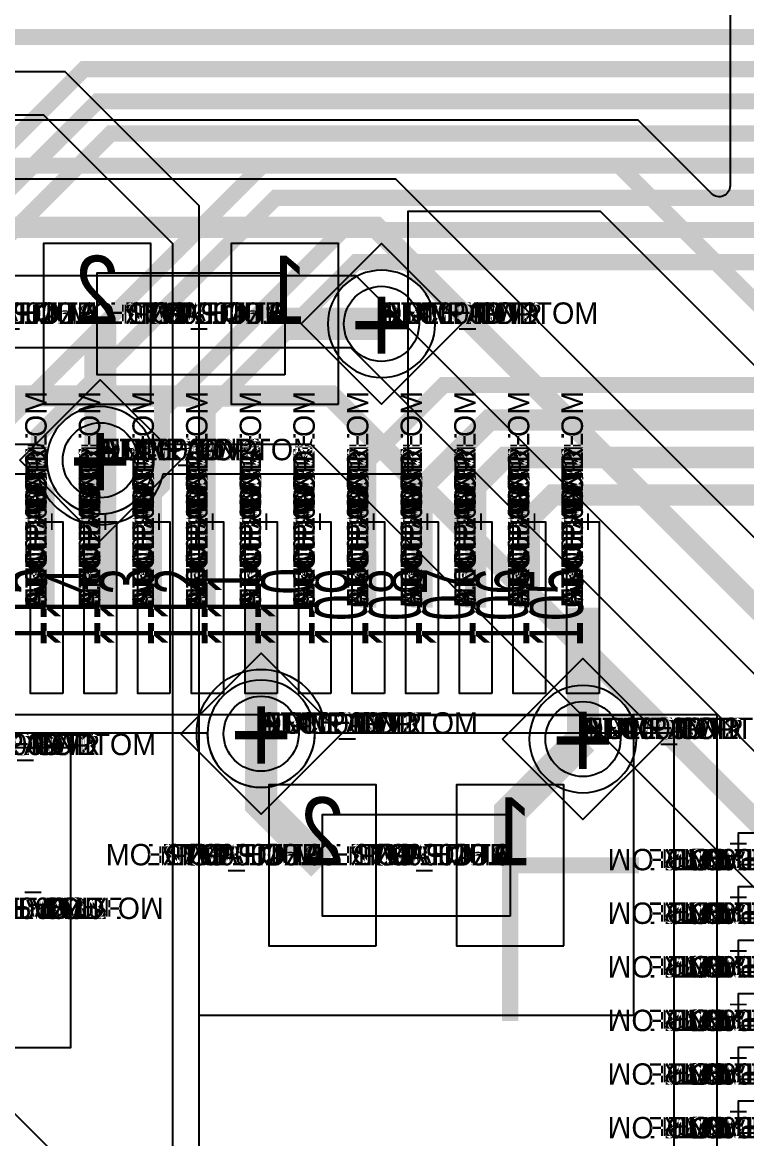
# Model space of a CAD drawing. Extents: x 0 to 323, y 0 to 320.
# Drawn here: x 77.45 to 84.2, y 62.75 to 73.16 of the extents above; entities that cross this region are included whole.
import ezdxf
from ezdxf.enums import TextEntityAlignment as Align

# ---------------------------------------------------------------- set-up
doc = ezdxf.new("R2010")
doc.units = 0
doc.header["$MEASUREMENT"] = 0
doc.layers.get('0').update_dxf_attribs({"linetype": 'CONTINUOUS'})
for name, color, linetype in [('CDN_FIGURES', 7, 'CONTINUOUS'), ('ETCH_BOTTOM', 7, 'CONTINUOUS'), ('ETCH_GND', 3, 'CONTINUOUS'), ('ETCH_INT1', 4, 'CONTINUOUS'), ('ETCH_INT2', 5, 'CONTINUOUS'), ('ETCH_PWR', 6, 'CONTINUOUS'), ('ETCH_TOP', 2, 'CONTINUOUS'), ('MANUFACTURING_NCLEGEND-1-6', 8, 'CONTINUOUS'), ('PACKAGE_GEOMETRY_ASSEMBLY_TOP', 11, 'CONTINUOUS'), ('PACKAGE_GEOMETRY_PIN_NUMBER', 9, 'CONTINUOUS')]:
    doc.layers.add(name, color=color, linetype=linetype)

# ---------------------------------------------------------------- blocks, each defined once
blk = doc.blocks.new('PAD_INFO')
for tag in ['SHAPE_TYPE', 'PAD_HEIGHT', 'PAD_LAYER', 'PAD_TYPE', 'PAD_WIDTH']:
    blk.add_attdef(tag, (0, 0), '', height=0.2)
at = {"flags": 2}
blk.add_attdef('CDN_TYPE', (0, 0), '', height=0.2, dxfattribs=at)
blk = doc.blocks.new('DRILL_INFO')
at = {"flags": 2}
blk.add_attdef('CDN_TYPE', (0, 0), '', height=0.2, dxfattribs=at)
for tag in ['FSHAPE', 'FCHAR', 'DRILL_HEIGHT', 'DIAMETER', 'PLATED', 'DRILL_WIDTH']:
    blk.add_attdef(tag, (0, 0), '', height=0.2)
blk = doc.blocks.new('VIA0700X0300')
at = {"layer": 'ETCH_BOTTOM'}
blk.add_circle((0, 0), 0.35, dxfattribs=at)
at = {"layer": 'ETCH_GND'}
blk.add_circle((0, 0), 0.35, dxfattribs=at)
at = {"layer": 'ETCH_INT1'}
blk.add_circle((0, 0), 0.35, dxfattribs=at)
at = {"layer": 'ETCH_INT2'}
blk.add_circle((0, 0), 0.35, dxfattribs=at)
at = {"layer": 'ETCH_PWR'}
blk.add_circle((0, 0), 0.35, dxfattribs=at)
at = {"layer": 'ETCH_TOP'}
blk.add_circle((0, 0), 0.35, dxfattribs=at)
ref = blk.add_blockref('PAD_INFO', (0, 0))
ref.add_attrib('PAD_LAYER', 'ETCH_TOP', (0, 0), dxfattribs={"height": 0.2})
ref.add_attrib('SHAPE_TYPE', 'NULL', (0, 0), dxfattribs={"height": 0.2})
ref.add_attrib('PAD_TYPE', 'ANTIPAD', (0, 0), dxfattribs={"height": 0.2})
ref.add_attrib('PAD_WIDTH', '0.000000', (0, 0), dxfattribs={"height": 0.2})
ref.add_attrib('PAD_HEIGHT', '0.000000', (0, 0), dxfattribs={"height": 0.2})
ref = blk.add_blockref('PAD_INFO', (0, 0))
ref.add_attrib('PAD_LAYER', 'ETCH_GND', (0, 0), dxfattribs={"height": 0.2})
ref.add_attrib('SHAPE_TYPE', 'NULL', (0, 0), dxfattribs={"height": 0.2})
ref.add_attrib('PAD_TYPE', 'ANTIPAD', (0, 0), dxfattribs={"height": 0.2})
ref.add_attrib('PAD_WIDTH', '0.000000', (0, 0), dxfattribs={"height": 0.2})
ref.add_attrib('PAD_HEIGHT', '0.000000', (0, 0), dxfattribs={"height": 0.2})
ref = blk.add_blockref('PAD_INFO', (0, 0))
ref.add_attrib('PAD_LAYER', 'ETCH_INT1', (0, 0), dxfattribs={"height": 0.2})
ref.add_attrib('SHAPE_TYPE', 'NULL', (0, 0), dxfattribs={"height": 0.2})
ref.add_attrib('PAD_TYPE', 'ANTIPAD', (0, 0), dxfattribs={"height": 0.2})
ref.add_attrib('PAD_WIDTH', '0.000000', (0, 0), dxfattribs={"height": 0.2})
ref.add_attrib('PAD_HEIGHT', '0.000000', (0, 0), dxfattribs={"height": 0.2})
ref = blk.add_blockref('PAD_INFO', (0, 0))
ref.add_attrib('PAD_LAYER', 'ETCH_INT2', (0, 0), dxfattribs={"height": 0.2})
ref.add_attrib('SHAPE_TYPE', 'NULL', (0, 0), dxfattribs={"height": 0.2})
ref.add_attrib('PAD_TYPE', 'ANTIPAD', (0, 0), dxfattribs={"height": 0.2})
ref.add_attrib('PAD_WIDTH', '0.000000', (0, 0), dxfattribs={"height": 0.2})
ref.add_attrib('PAD_HEIGHT', '0.000000', (0, 0), dxfattribs={"height": 0.2})
ref = blk.add_blockref('PAD_INFO', (0, 0))
ref.add_attrib('PAD_LAYER', 'ETCH_PWR', (0, 0), dxfattribs={"height": 0.2})
ref.add_attrib('SHAPE_TYPE', 'NULL', (0, 0), dxfattribs={"height": 0.2})
ref.add_attrib('PAD_TYPE', 'ANTIPAD', (0, 0), dxfattribs={"height": 0.2})
ref.add_attrib('PAD_WIDTH', '0.000000', (0, 0), dxfattribs={"height": 0.2})
ref.add_attrib('PAD_HEIGHT', '0.000000', (0, 0), dxfattribs={"height": 0.2})
ref = blk.add_blockref('PAD_INFO', (0, 0))
ref.add_attrib('PAD_LAYER', 'ETCH_BOTTOM', (0, 0), dxfattribs={"height": 0.2})
ref.add_attrib('SHAPE_TYPE', 'NULL', (0, 0), dxfattribs={"height": 0.2})
ref.add_attrib('PAD_TYPE', 'ANTIPAD', (0, 0), dxfattribs={"height": 0.2})
ref.add_attrib('PAD_WIDTH', '0.000000', (0, 0), dxfattribs={"height": 0.2})
ref.add_attrib('PAD_HEIGHT', '0.000000', (0, 0), dxfattribs={"height": 0.2})
ref = blk.add_blockref('PAD_INFO', (0, 0))
ref.add_attrib('PAD_LAYER', 'ETCH_TOP', (0, 0), dxfattribs={"height": 0.2})
ref.add_attrib('SHAPE_TYPE', 'NULL', (0, 0), dxfattribs={"height": 0.2})
ref.add_attrib('PAD_TYPE', 'THERMAL', (0, 0), dxfattribs={"height": 0.2})
ref.add_attrib('PAD_WIDTH', '0.000000', (0, 0), dxfattribs={"height": 0.2})
ref.add_attrib('PAD_HEIGHT', '0.000000', (0, 0), dxfattribs={"height": 0.2})
ref = blk.add_blockref('PAD_INFO', (0, 0))
ref.add_attrib('PAD_LAYER', 'ETCH_GND', (0, 0), dxfattribs={"height": 0.2})
ref.add_attrib('SHAPE_TYPE', 'NULL', (0, 0), dxfattribs={"height": 0.2})
ref.add_attrib('PAD_TYPE', 'THERMAL', (0, 0), dxfattribs={"height": 0.2})
ref.add_attrib('PAD_WIDTH', '0.000000', (0, 0), dxfattribs={"height": 0.2})
ref.add_attrib('PAD_HEIGHT', '0.000000', (0, 0), dxfattribs={"height": 0.2})
ref = blk.add_blockref('PAD_INFO', (0, 0))
ref.add_attrib('PAD_LAYER', 'ETCH_INT1', (0, 0), dxfattribs={"height": 0.2})
ref.add_attrib('SHAPE_TYPE', 'NULL', (0, 0), dxfattribs={"height": 0.2})
ref.add_attrib('PAD_TYPE', 'THERMAL', (0, 0), dxfattribs={"height": 0.2})
ref.add_attrib('PAD_WIDTH', '0.000000', (0, 0), dxfattribs={"height": 0.2})
ref.add_attrib('PAD_HEIGHT', '0.000000', (0, 0), dxfattribs={"height": 0.2})
ref = blk.add_blockref('PAD_INFO', (0, 0))
ref.add_attrib('PAD_LAYER', 'ETCH_INT2', (0, 0), dxfattribs={"height": 0.2})
ref.add_attrib('SHAPE_TYPE', 'NULL', (0, 0), dxfattribs={"height": 0.2})
ref.add_attrib('PAD_TYPE', 'THERMAL', (0, 0), dxfattribs={"height": 0.2})
ref.add_attrib('PAD_WIDTH', '0.000000', (0, 0), dxfattribs={"height": 0.2})
ref.add_attrib('PAD_HEIGHT', '0.000000', (0, 0), dxfattribs={"height": 0.2})
ref = blk.add_blockref('PAD_INFO', (0, 0))
ref.add_attrib('PAD_LAYER', 'ETCH_PWR', (0, 0), dxfattribs={"height": 0.2})
ref.add_attrib('SHAPE_TYPE', 'NULL', (0, 0), dxfattribs={"height": 0.2})
ref.add_attrib('PAD_TYPE', 'THERMAL', (0, 0), dxfattribs={"height": 0.2})
ref.add_attrib('PAD_WIDTH', '0.000000', (0, 0), dxfattribs={"height": 0.2})
ref.add_attrib('PAD_HEIGHT', '0.000000', (0, 0), dxfattribs={"height": 0.2})
ref = blk.add_blockref('PAD_INFO', (0, 0))
ref.add_attrib('PAD_LAYER', 'ETCH_BOTTOM', (0, 0), dxfattribs={"height": 0.2})
ref.add_attrib('SHAPE_TYPE', 'NULL', (0, 0), dxfattribs={"height": 0.2})
ref.add_attrib('PAD_TYPE', 'THERMAL', (0, 0), dxfattribs={"height": 0.2})
ref.add_attrib('PAD_WIDTH', '0.000000', (0, 0), dxfattribs={"height": 0.2})
ref.add_attrib('PAD_HEIGHT', '0.000000', (0, 0), dxfattribs={"height": 0.2})
ref = blk.add_blockref('PAD_INFO', (0, 0))
ref.add_attrib('PAD_LAYER', 'ETCH_TOP', (0, 0), dxfattribs={"height": 0.2})
ref.add_attrib('SHAPE_TYPE', 'CIRCLE', (0, 0), dxfattribs={"height": 0.2})
ref.add_attrib('PAD_TYPE', 'REGULAR', (0, 0), dxfattribs={"height": 0.2})
ref.add_attrib('PAD_WIDTH', '0.700000', (0, 0), dxfattribs={"height": 0.2})
ref.add_attrib('PAD_HEIGHT', '0.700000', (0, 0), dxfattribs={"height": 0.2})
ref = blk.add_blockref('PAD_INFO', (0, 0))
ref.add_attrib('PAD_LAYER', 'ETCH_GND', (0, 0), dxfattribs={"height": 0.2})
ref.add_attrib('SHAPE_TYPE', 'CIRCLE', (0, 0), dxfattribs={"height": 0.2})
ref.add_attrib('PAD_TYPE', 'REGULAR', (0, 0), dxfattribs={"height": 0.2})
ref.add_attrib('PAD_WIDTH', '0.700000', (0, 0), dxfattribs={"height": 0.2})
ref.add_attrib('PAD_HEIGHT', '0.700000', (0, 0), dxfattribs={"height": 0.2})
ref = blk.add_blockref('PAD_INFO', (0, 0))
ref.add_attrib('PAD_LAYER', 'ETCH_INT1', (0, 0), dxfattribs={"height": 0.2})
ref.add_attrib('SHAPE_TYPE', 'CIRCLE', (0, 0), dxfattribs={"height": 0.2})
ref.add_attrib('PAD_TYPE', 'REGULAR', (0, 0), dxfattribs={"height": 0.2})
ref.add_attrib('PAD_WIDTH', '0.700000', (0, 0), dxfattribs={"height": 0.2})
ref.add_attrib('PAD_HEIGHT', '0.700000', (0, 0), dxfattribs={"height": 0.2})
ref = blk.add_blockref('PAD_INFO', (0, 0))
ref.add_attrib('PAD_LAYER', 'ETCH_INT2', (0, 0), dxfattribs={"height": 0.2})
ref.add_attrib('SHAPE_TYPE', 'CIRCLE', (0, 0), dxfattribs={"height": 0.2})
ref.add_attrib('PAD_TYPE', 'REGULAR', (0, 0), dxfattribs={"height": 0.2})
ref.add_attrib('PAD_WIDTH', '0.700000', (0, 0), dxfattribs={"height": 0.2})
ref.add_attrib('PAD_HEIGHT', '0.700000', (0, 0), dxfattribs={"height": 0.2})
ref = blk.add_blockref('PAD_INFO', (0, 0))
ref.add_attrib('PAD_LAYER', 'ETCH_PWR', (0, 0), dxfattribs={"height": 0.2})
ref.add_attrib('SHAPE_TYPE', 'CIRCLE', (0, 0), dxfattribs={"height": 0.2})
ref.add_attrib('PAD_TYPE', 'REGULAR', (0, 0), dxfattribs={"height": 0.2})
ref.add_attrib('PAD_WIDTH', '0.700000', (0, 0), dxfattribs={"height": 0.2})
ref.add_attrib('PAD_HEIGHT', '0.700000', (0, 0), dxfattribs={"height": 0.2})
ref = blk.add_blockref('PAD_INFO', (0, 0))
ref.add_attrib('PAD_LAYER', 'ETCH_BOTTOM', (0, 0), dxfattribs={"height": 0.2})
ref.add_attrib('SHAPE_TYPE', 'CIRCLE', (0, 0), dxfattribs={"height": 0.2})
ref.add_attrib('PAD_TYPE', 'REGULAR', (0, 0), dxfattribs={"height": 0.2})
ref.add_attrib('PAD_WIDTH', '0.700000', (0, 0), dxfattribs={"height": 0.2})
ref.add_attrib('PAD_HEIGHT', '0.700000', (0, 0), dxfattribs={"height": 0.2})
ref = blk.add_blockref('DRILL_INFO', (0, 0))
ref.add_attrib('DIAMETER', '0.300000', (0, 0), dxfattribs={"height": 0.2})
ref.add_attrib('PLATED', 'PLATED', (0, 0), dxfattribs={"height": 0.2})
ref.add_attrib('FSHAPE', 'DIAMOND', (0, 0), dxfattribs={"height": 0.2})
ref.add_attrib('FCHAR', '+', (0, 0), dxfattribs={"height": 0.2})
ref.add_attrib('DRILL_WIDTH', '1.500000', (0, 0), dxfattribs={"height": 0.2})
ref.add_attrib('DRILL_HEIGHT', '1.500000', (0, 0), dxfattribs={"height": 0.2})
for tag in ['CDN_TYPE', 'PIN']:
    blk.add_attdef(tag, (0, 0), '', height=0.2)
at = {"flags": 2}
for tag in ['PSTKNAME', 'BBV']:
    blk.add_attdef(tag, (0, 0), '', height=0.2, dxfattribs=at)
blk = doc.blocks.new('FIGURE_DIAMOND')
at = {"layer": 'CDN_FIGURES'}
blk.add_lwpolyline([(-0.5, 0), (0, 0.5), (0.5, 0), (0, -0.5)], close=True, dxfattribs=at)
blk = doc.blocks.new('RC1600X0300TS_NS')
at = {"layer": 'ETCH_TOP'}
blk.add_lwpolyline([(-0.8, -0.15), (-0.8, 0.15), (0.8, 0.15), (0.8, -0.15)], close=True, dxfattribs=at)
ref = blk.add_blockref('PAD_INFO', (0, 0))
ref.add_attrib('PAD_LAYER', 'ETCH_TOP', (0, 0), dxfattribs={"height": 0.2})
ref.add_attrib('SHAPE_TYPE', 'NULL', (0, 0), dxfattribs={"height": 0.2})
ref.add_attrib('PAD_TYPE', 'ANTIPAD', (0, 0), dxfattribs={"height": 0.2})
ref.add_attrib('PAD_WIDTH', '0.000000', (0, 0), dxfattribs={"height": 0.2})
ref.add_attrib('PAD_HEIGHT', '0.000000', (0, 0), dxfattribs={"height": 0.2})
ref = blk.add_blockref('PAD_INFO', (0, 0))
ref.add_attrib('PAD_LAYER', 'ETCH_GND', (0, 0), dxfattribs={"height": 0.2})
ref.add_attrib('SHAPE_TYPE', 'NULL', (0, 0), dxfattribs={"height": 0.2})
ref.add_attrib('PAD_TYPE', 'ANTIPAD', (0, 0), dxfattribs={"height": 0.2})
ref.add_attrib('PAD_WIDTH', '0.000000', (0, 0), dxfattribs={"height": 0.2})
ref.add_attrib('PAD_HEIGHT', '0.000000', (0, 0), dxfattribs={"height": 0.2})
ref = blk.add_blockref('PAD_INFO', (0, 0))
ref.add_attrib('PAD_LAYER', 'ETCH_INT1', (0, 0), dxfattribs={"height": 0.2})
ref.add_attrib('SHAPE_TYPE', 'NULL', (0, 0), dxfattribs={"height": 0.2})
ref.add_attrib('PAD_TYPE', 'ANTIPAD', (0, 0), dxfattribs={"height": 0.2})
ref.add_attrib('PAD_WIDTH', '0.000000', (0, 0), dxfattribs={"height": 0.2})
ref.add_attrib('PAD_HEIGHT', '0.000000', (0, 0), dxfattribs={"height": 0.2})
ref = blk.add_blockref('PAD_INFO', (0, 0))
ref.add_attrib('PAD_LAYER', 'ETCH_INT2', (0, 0), dxfattribs={"height": 0.2})
ref.add_attrib('SHAPE_TYPE', 'NULL', (0, 0), dxfattribs={"height": 0.2})
ref.add_attrib('PAD_TYPE', 'ANTIPAD', (0, 0), dxfattribs={"height": 0.2})
ref.add_attrib('PAD_WIDTH', '0.000000', (0, 0), dxfattribs={"height": 0.2})
ref.add_attrib('PAD_HEIGHT', '0.000000', (0, 0), dxfattribs={"height": 0.2})
ref = blk.add_blockref('PAD_INFO', (0, 0))
ref.add_attrib('PAD_LAYER', 'ETCH_PWR', (0, 0), dxfattribs={"height": 0.2})
ref.add_attrib('SHAPE_TYPE', 'NULL', (0, 0), dxfattribs={"height": 0.2})
ref.add_attrib('PAD_TYPE', 'ANTIPAD', (0, 0), dxfattribs={"height": 0.2})
ref.add_attrib('PAD_WIDTH', '0.000000', (0, 0), dxfattribs={"height": 0.2})
ref.add_attrib('PAD_HEIGHT', '0.000000', (0, 0), dxfattribs={"height": 0.2})
ref = blk.add_blockref('PAD_INFO', (0, 0))
ref.add_attrib('PAD_LAYER', 'ETCH_BOTTOM', (0, 0), dxfattribs={"height": 0.2})
ref.add_attrib('SHAPE_TYPE', 'NULL', (0, 0), dxfattribs={"height": 0.2})
ref.add_attrib('PAD_TYPE', 'ANTIPAD', (0, 0), dxfattribs={"height": 0.2})
ref.add_attrib('PAD_WIDTH', '0.000000', (0, 0), dxfattribs={"height": 0.2})
ref.add_attrib('PAD_HEIGHT', '0.000000', (0, 0), dxfattribs={"height": 0.2})
ref = blk.add_blockref('PAD_INFO', (0, 0))
ref.add_attrib('PAD_LAYER', 'ETCH_TOP', (0, 0), dxfattribs={"height": 0.2})
ref.add_attrib('SHAPE_TYPE', 'NULL', (0, 0), dxfattribs={"height": 0.2})
ref.add_attrib('PAD_TYPE', 'THERMAL', (0, 0), dxfattribs={"height": 0.2})
ref.add_attrib('PAD_WIDTH', '0.000000', (0, 0), dxfattribs={"height": 0.2})
ref.add_attrib('PAD_HEIGHT', '0.000000', (0, 0), dxfattribs={"height": 0.2})
ref = blk.add_blockref('PAD_INFO', (0, 0))
ref.add_attrib('PAD_LAYER', 'ETCH_GND', (0, 0), dxfattribs={"height": 0.2})
ref.add_attrib('SHAPE_TYPE', 'NULL', (0, 0), dxfattribs={"height": 0.2})
ref.add_attrib('PAD_TYPE', 'THERMAL', (0, 0), dxfattribs={"height": 0.2})
ref.add_attrib('PAD_WIDTH', '0.000000', (0, 0), dxfattribs={"height": 0.2})
ref.add_attrib('PAD_HEIGHT', '0.000000', (0, 0), dxfattribs={"height": 0.2})
ref = blk.add_blockref('PAD_INFO', (0, 0))
ref.add_attrib('PAD_LAYER', 'ETCH_INT1', (0, 0), dxfattribs={"height": 0.2})
ref.add_attrib('SHAPE_TYPE', 'NULL', (0, 0), dxfattribs={"height": 0.2})
ref.add_attrib('PAD_TYPE', 'THERMAL', (0, 0), dxfattribs={"height": 0.2})
ref.add_attrib('PAD_WIDTH', '0.000000', (0, 0), dxfattribs={"height": 0.2})
ref.add_attrib('PAD_HEIGHT', '0.000000', (0, 0), dxfattribs={"height": 0.2})
ref = blk.add_blockref('PAD_INFO', (0, 0))
ref.add_attrib('PAD_LAYER', 'ETCH_INT2', (0, 0), dxfattribs={"height": 0.2})
ref.add_attrib('SHAPE_TYPE', 'NULL', (0, 0), dxfattribs={"height": 0.2})
ref.add_attrib('PAD_TYPE', 'THERMAL', (0, 0), dxfattribs={"height": 0.2})
ref.add_attrib('PAD_WIDTH', '0.000000', (0, 0), dxfattribs={"height": 0.2})
ref.add_attrib('PAD_HEIGHT', '0.000000', (0, 0), dxfattribs={"height": 0.2})
ref = blk.add_blockref('PAD_INFO', (0, 0))
ref.add_attrib('PAD_LAYER', 'ETCH_PWR', (0, 0), dxfattribs={"height": 0.2})
ref.add_attrib('SHAPE_TYPE', 'NULL', (0, 0), dxfattribs={"height": 0.2})
ref.add_attrib('PAD_TYPE', 'THERMAL', (0, 0), dxfattribs={"height": 0.2})
ref.add_attrib('PAD_WIDTH', '0.000000', (0, 0), dxfattribs={"height": 0.2})
ref.add_attrib('PAD_HEIGHT', '0.000000', (0, 0), dxfattribs={"height": 0.2})
ref = blk.add_blockref('PAD_INFO', (0, 0))
ref.add_attrib('PAD_LAYER', 'ETCH_BOTTOM', (0, 0), dxfattribs={"height": 0.2})
ref.add_attrib('SHAPE_TYPE', 'NULL', (0, 0), dxfattribs={"height": 0.2})
ref.add_attrib('PAD_TYPE', 'THERMAL', (0, 0), dxfattribs={"height": 0.2})
ref.add_attrib('PAD_WIDTH', '0.000000', (0, 0), dxfattribs={"height": 0.2})
ref.add_attrib('PAD_HEIGHT', '0.000000', (0, 0), dxfattribs={"height": 0.2})
ref = blk.add_blockref('PAD_INFO', (0, 0))
ref.add_attrib('PAD_LAYER', 'ETCH_TOP', (0, 0), dxfattribs={"height": 0.2})
ref.add_attrib('SHAPE_TYPE', 'RECTANGLE', (0, 0), dxfattribs={"height": 0.2})
ref.add_attrib('PAD_TYPE', 'REGULAR', (0, 0), dxfattribs={"height": 0.2})
ref.add_attrib('PAD_WIDTH', '1.600000', (0, 0), dxfattribs={"height": 0.2})
ref.add_attrib('PAD_HEIGHT', '0.300000', (0, 0), dxfattribs={"height": 0.2})
ref = blk.add_blockref('PAD_INFO', (0, 0))
ref.add_attrib('PAD_LAYER', 'ETCH_GND', (0, 0), dxfattribs={"height": 0.2})
ref.add_attrib('SHAPE_TYPE', 'NULL', (0, 0), dxfattribs={"height": 0.2})
ref.add_attrib('PAD_TYPE', 'REGULAR', (0, 0), dxfattribs={"height": 0.2})
ref.add_attrib('PAD_WIDTH', '0.000000', (0, 0), dxfattribs={"height": 0.2})
ref.add_attrib('PAD_HEIGHT', '0.000000', (0, 0), dxfattribs={"height": 0.2})
ref = blk.add_blockref('PAD_INFO', (0, 0))
ref.add_attrib('PAD_LAYER', 'ETCH_INT1', (0, 0), dxfattribs={"height": 0.2})
ref.add_attrib('SHAPE_TYPE', 'NULL', (0, 0), dxfattribs={"height": 0.2})
ref.add_attrib('PAD_TYPE', 'REGULAR', (0, 0), dxfattribs={"height": 0.2})
ref.add_attrib('PAD_WIDTH', '0.000000', (0, 0), dxfattribs={"height": 0.2})
ref.add_attrib('PAD_HEIGHT', '0.000000', (0, 0), dxfattribs={"height": 0.2})
ref = blk.add_blockref('PAD_INFO', (0, 0))
ref.add_attrib('PAD_LAYER', 'ETCH_INT2', (0, 0), dxfattribs={"height": 0.2})
ref.add_attrib('SHAPE_TYPE', 'NULL', (0, 0), dxfattribs={"height": 0.2})
ref.add_attrib('PAD_TYPE', 'REGULAR', (0, 0), dxfattribs={"height": 0.2})
ref.add_attrib('PAD_WIDTH', '0.000000', (0, 0), dxfattribs={"height": 0.2})
ref.add_attrib('PAD_HEIGHT', '0.000000', (0, 0), dxfattribs={"height": 0.2})
ref = blk.add_blockref('PAD_INFO', (0, 0))
ref.add_attrib('PAD_LAYER', 'ETCH_PWR', (0, 0), dxfattribs={"height": 0.2})
ref.add_attrib('SHAPE_TYPE', 'NULL', (0, 0), dxfattribs={"height": 0.2})
ref.add_attrib('PAD_TYPE', 'REGULAR', (0, 0), dxfattribs={"height": 0.2})
ref.add_attrib('PAD_WIDTH', '0.000000', (0, 0), dxfattribs={"height": 0.2})
ref.add_attrib('PAD_HEIGHT', '0.000000', (0, 0), dxfattribs={"height": 0.2})
ref = blk.add_blockref('PAD_INFO', (0, 0))
ref.add_attrib('PAD_LAYER', 'ETCH_BOTTOM', (0, 0), dxfattribs={"height": 0.2})
ref.add_attrib('SHAPE_TYPE', 'NULL', (0, 0), dxfattribs={"height": 0.2})
ref.add_attrib('PAD_TYPE', 'REGULAR', (0, 0), dxfattribs={"height": 0.2})
ref.add_attrib('PAD_WIDTH', '0.000000', (0, 0), dxfattribs={"height": 0.2})
ref.add_attrib('PAD_HEIGHT', '0.000000', (0, 0), dxfattribs={"height": 0.2})
ref = blk.add_blockref('DRILL_INFO', (0, 0))
ref.add_attrib('DIAMETER', '0.000000', (0, 0), dxfattribs={"height": 0.2})
ref.add_attrib('PLATED', 'PLATED', (0, 0), dxfattribs={"height": 0.2})
ref.add_attrib('FSHAPE', 'NULL', (0, 0), dxfattribs={"height": 0.2})
ref.add_attrib('DRILL_WIDTH', '0.000000', (0, 0), dxfattribs={"height": 0.2})
ref.add_attrib('DRILL_HEIGHT', '0.000000', (0, 0), dxfattribs={"height": 0.2})
for tag in ['CDN_TYPE', 'PIN']:
    blk.add_attdef(tag, (0, 0), '', height=0.2)
at = {"flags": 2}
for tag in ['PSTKNAME', 'BBV']:
    blk.add_attdef(tag, (0, 0), '', height=0.2, dxfattribs=at)
blk = doc.blocks.new('F42')
at = {"layer": 'PACKAGE_GEOMETRY_ASSEMBLY_TOP'}
blk.add_lwpolyline([(1, -26.75), (29, -26.75), (29, 1.25), (1, 1.25)], close=True, dxfattribs=at)
at = {"layer": 'ETCH_TOP', "rotation": 90}
for p in [(25.25, -27.75), (27.75, -27.75), (27.25, -27.75), (26.75, -27.75), (26.25, -27.75), (25.75, -27.75)]:
    blk.add_blockref('RC1600X0300TS_NS', p, dxfattribs=at)
at = {"layer": 'ETCH_TOP'}
for p in [(30, -21.5), (30, -22), (30, -23), (30, -23.5), (30, -24), (30, -24.5), (30, -25), (30, -25.5), (30, -20.5), (30, -21), (30, -22.5)]:
    blk.add_blockref('RC1600X0300TS_NS', p, dxfattribs=at)
at = {"flags": 2}
for tag in ['SYMBOL_TYPE', 'CDN_TYPE', 'REFDES']:
    blk.add_attdef(tag, (0, 0), '', height=0.2, dxfattribs=at)
blk = doc.blocks.new('RC1000X1500TS')
at = {"layer": 'ETCH_TOP'}
blk.add_lwpolyline([(-0.5, -0.75), (-0.5, 0.75), (0.5, 0.75), (0.5, -0.75)], close=True, dxfattribs=at)
ref = blk.add_blockref('PAD_INFO', (0, 0))
ref.add_attrib('PAD_LAYER', 'ETCH_TOP', (0, 0), dxfattribs={"height": 0.2})
ref.add_attrib('SHAPE_TYPE', 'NULL', (0, 0), dxfattribs={"height": 0.2})
ref.add_attrib('PAD_TYPE', 'ANTIPAD', (0, 0), dxfattribs={"height": 0.2})
ref.add_attrib('PAD_WIDTH', '0.000000', (0, 0), dxfattribs={"height": 0.2})
ref.add_attrib('PAD_HEIGHT', '0.000000', (0, 0), dxfattribs={"height": 0.2})
ref = blk.add_blockref('PAD_INFO', (0, 0))
ref.add_attrib('PAD_LAYER', 'ETCH_GND', (0, 0), dxfattribs={"height": 0.2})
ref.add_attrib('SHAPE_TYPE', 'NULL', (0, 0), dxfattribs={"height": 0.2})
ref.add_attrib('PAD_TYPE', 'ANTIPAD', (0, 0), dxfattribs={"height": 0.2})
ref.add_attrib('PAD_WIDTH', '0.000000', (0, 0), dxfattribs={"height": 0.2})
ref.add_attrib('PAD_HEIGHT', '0.000000', (0, 0), dxfattribs={"height": 0.2})
ref = blk.add_blockref('PAD_INFO', (0, 0))
ref.add_attrib('PAD_LAYER', 'ETCH_INT1', (0, 0), dxfattribs={"height": 0.2})
ref.add_attrib('SHAPE_TYPE', 'NULL', (0, 0), dxfattribs={"height": 0.2})
ref.add_attrib('PAD_TYPE', 'ANTIPAD', (0, 0), dxfattribs={"height": 0.2})
ref.add_attrib('PAD_WIDTH', '0.000000', (0, 0), dxfattribs={"height": 0.2})
ref.add_attrib('PAD_HEIGHT', '0.000000', (0, 0), dxfattribs={"height": 0.2})
ref = blk.add_blockref('PAD_INFO', (0, 0))
ref.add_attrib('PAD_LAYER', 'ETCH_INT2', (0, 0), dxfattribs={"height": 0.2})
ref.add_attrib('SHAPE_TYPE', 'NULL', (0, 0), dxfattribs={"height": 0.2})
ref.add_attrib('PAD_TYPE', 'ANTIPAD', (0, 0), dxfattribs={"height": 0.2})
ref.add_attrib('PAD_WIDTH', '0.000000', (0, 0), dxfattribs={"height": 0.2})
ref.add_attrib('PAD_HEIGHT', '0.000000', (0, 0), dxfattribs={"height": 0.2})
ref = blk.add_blockref('PAD_INFO', (0, 0))
ref.add_attrib('PAD_LAYER', 'ETCH_PWR', (0, 0), dxfattribs={"height": 0.2})
ref.add_attrib('SHAPE_TYPE', 'NULL', (0, 0), dxfattribs={"height": 0.2})
ref.add_attrib('PAD_TYPE', 'ANTIPAD', (0, 0), dxfattribs={"height": 0.2})
ref.add_attrib('PAD_WIDTH', '0.000000', (0, 0), dxfattribs={"height": 0.2})
ref.add_attrib('PAD_HEIGHT', '0.000000', (0, 0), dxfattribs={"height": 0.2})
ref = blk.add_blockref('PAD_INFO', (0, 0))
ref.add_attrib('PAD_LAYER', 'ETCH_BOTTOM', (0, 0), dxfattribs={"height": 0.2})
ref.add_attrib('SHAPE_TYPE', 'NULL', (0, 0), dxfattribs={"height": 0.2})
ref.add_attrib('PAD_TYPE', 'ANTIPAD', (0, 0), dxfattribs={"height": 0.2})
ref.add_attrib('PAD_WIDTH', '0.000000', (0, 0), dxfattribs={"height": 0.2})
ref.add_attrib('PAD_HEIGHT', '0.000000', (0, 0), dxfattribs={"height": 0.2})
ref = blk.add_blockref('PAD_INFO', (0, 0))
ref.add_attrib('PAD_LAYER', 'ETCH_TOP', (0, 0), dxfattribs={"height": 0.2})
ref.add_attrib('SHAPE_TYPE', 'NULL', (0, 0), dxfattribs={"height": 0.2})
ref.add_attrib('PAD_TYPE', 'THERMAL', (0, 0), dxfattribs={"height": 0.2})
ref.add_attrib('PAD_WIDTH', '0.000000', (0, 0), dxfattribs={"height": 0.2})
ref.add_attrib('PAD_HEIGHT', '0.000000', (0, 0), dxfattribs={"height": 0.2})
ref = blk.add_blockref('PAD_INFO', (0, 0))
ref.add_attrib('PAD_LAYER', 'ETCH_GND', (0, 0), dxfattribs={"height": 0.2})
ref.add_attrib('SHAPE_TYPE', 'NULL', (0, 0), dxfattribs={"height": 0.2})
ref.add_attrib('PAD_TYPE', 'THERMAL', (0, 0), dxfattribs={"height": 0.2})
ref.add_attrib('PAD_WIDTH', '0.000000', (0, 0), dxfattribs={"height": 0.2})
ref.add_attrib('PAD_HEIGHT', '0.000000', (0, 0), dxfattribs={"height": 0.2})
ref = blk.add_blockref('PAD_INFO', (0, 0))
ref.add_attrib('PAD_LAYER', 'ETCH_INT1', (0, 0), dxfattribs={"height": 0.2})
ref.add_attrib('SHAPE_TYPE', 'NULL', (0, 0), dxfattribs={"height": 0.2})
ref.add_attrib('PAD_TYPE', 'THERMAL', (0, 0), dxfattribs={"height": 0.2})
ref.add_attrib('PAD_WIDTH', '0.000000', (0, 0), dxfattribs={"height": 0.2})
ref.add_attrib('PAD_HEIGHT', '0.000000', (0, 0), dxfattribs={"height": 0.2})
ref = blk.add_blockref('PAD_INFO', (0, 0))
ref.add_attrib('PAD_LAYER', 'ETCH_INT2', (0, 0), dxfattribs={"height": 0.2})
ref.add_attrib('SHAPE_TYPE', 'NULL', (0, 0), dxfattribs={"height": 0.2})
ref.add_attrib('PAD_TYPE', 'THERMAL', (0, 0), dxfattribs={"height": 0.2})
ref.add_attrib('PAD_WIDTH', '0.000000', (0, 0), dxfattribs={"height": 0.2})
ref.add_attrib('PAD_HEIGHT', '0.000000', (0, 0), dxfattribs={"height": 0.2})
ref = blk.add_blockref('PAD_INFO', (0, 0))
ref.add_attrib('PAD_LAYER', 'ETCH_PWR', (0, 0), dxfattribs={"height": 0.2})
ref.add_attrib('SHAPE_TYPE', 'NULL', (0, 0), dxfattribs={"height": 0.2})
ref.add_attrib('PAD_TYPE', 'THERMAL', (0, 0), dxfattribs={"height": 0.2})
ref.add_attrib('PAD_WIDTH', '0.000000', (0, 0), dxfattribs={"height": 0.2})
ref.add_attrib('PAD_HEIGHT', '0.000000', (0, 0), dxfattribs={"height": 0.2})
ref = blk.add_blockref('PAD_INFO', (0, 0))
ref.add_attrib('PAD_LAYER', 'ETCH_BOTTOM', (0, 0), dxfattribs={"height": 0.2})
ref.add_attrib('SHAPE_TYPE', 'NULL', (0, 0), dxfattribs={"height": 0.2})
ref.add_attrib('PAD_TYPE', 'THERMAL', (0, 0), dxfattribs={"height": 0.2})
ref.add_attrib('PAD_WIDTH', '0.000000', (0, 0), dxfattribs={"height": 0.2})
ref.add_attrib('PAD_HEIGHT', '0.000000', (0, 0), dxfattribs={"height": 0.2})
ref = blk.add_blockref('PAD_INFO', (0, 0))
ref.add_attrib('PAD_LAYER', 'ETCH_GND', (0, 0), dxfattribs={"height": 0.2})
ref.add_attrib('SHAPE_TYPE', 'NULL', (0, 0), dxfattribs={"height": 0.2})
ref.add_attrib('PAD_TYPE', 'REGULAR', (0, 0), dxfattribs={"height": 0.2})
ref.add_attrib('PAD_WIDTH', '0.000000', (0, 0), dxfattribs={"height": 0.2})
ref.add_attrib('PAD_HEIGHT', '0.000000', (0, 0), dxfattribs={"height": 0.2})
ref = blk.add_blockref('PAD_INFO', (0, 0))
ref.add_attrib('PAD_LAYER', 'ETCH_INT1', (0, 0), dxfattribs={"height": 0.2})
ref.add_attrib('SHAPE_TYPE', 'NULL', (0, 0), dxfattribs={"height": 0.2})
ref.add_attrib('PAD_TYPE', 'REGULAR', (0, 0), dxfattribs={"height": 0.2})
ref.add_attrib('PAD_WIDTH', '0.000000', (0, 0), dxfattribs={"height": 0.2})
ref.add_attrib('PAD_HEIGHT', '0.000000', (0, 0), dxfattribs={"height": 0.2})
ref = blk.add_blockref('PAD_INFO', (0, 0))
ref.add_attrib('PAD_LAYER', 'ETCH_INT2', (0, 0), dxfattribs={"height": 0.2})
ref.add_attrib('SHAPE_TYPE', 'NULL', (0, 0), dxfattribs={"height": 0.2})
ref.add_attrib('PAD_TYPE', 'REGULAR', (0, 0), dxfattribs={"height": 0.2})
ref.add_attrib('PAD_WIDTH', '0.000000', (0, 0), dxfattribs={"height": 0.2})
ref.add_attrib('PAD_HEIGHT', '0.000000', (0, 0), dxfattribs={"height": 0.2})
ref = blk.add_blockref('PAD_INFO', (0, 0))
ref.add_attrib('PAD_LAYER', 'ETCH_PWR', (0, 0), dxfattribs={"height": 0.2})
ref.add_attrib('SHAPE_TYPE', 'NULL', (0, 0), dxfattribs={"height": 0.2})
ref.add_attrib('PAD_TYPE', 'REGULAR', (0, 0), dxfattribs={"height": 0.2})
ref.add_attrib('PAD_WIDTH', '0.000000', (0, 0), dxfattribs={"height": 0.2})
ref.add_attrib('PAD_HEIGHT', '0.000000', (0, 0), dxfattribs={"height": 0.2})
ref = blk.add_blockref('PAD_INFO', (0, 0))
ref.add_attrib('PAD_LAYER', 'ETCH_BOTTOM', (0, 0), dxfattribs={"height": 0.2})
ref.add_attrib('SHAPE_TYPE', 'NULL', (0, 0), dxfattribs={"height": 0.2})
ref.add_attrib('PAD_TYPE', 'REGULAR', (0, 0), dxfattribs={"height": 0.2})
ref.add_attrib('PAD_WIDTH', '0.000000', (0, 0), dxfattribs={"height": 0.2})
ref.add_attrib('PAD_HEIGHT', '0.000000', (0, 0), dxfattribs={"height": 0.2})
ref = blk.add_blockref('DRILL_INFO', (0, 0))
ref.add_attrib('DIAMETER', '0.000000', (0, 0), dxfattribs={"height": 0.2})
ref.add_attrib('PLATED', 'PLATED', (0, 0), dxfattribs={"height": 0.2})
ref.add_attrib('FSHAPE', 'NULL', (0, 0), dxfattribs={"height": 0.2})
ref.add_attrib('DRILL_WIDTH', '0.000000', (0, 0), dxfattribs={"height": 0.2})
ref.add_attrib('DRILL_HEIGHT', '0.000000', (0, 0), dxfattribs={"height": 0.2})
ref = blk.add_blockref('PAD_INFO', (0, 0))
ref.add_attrib('PAD_LAYER', 'ETCH_TOP', (0, 0), dxfattribs={"height": 0.2})
ref.add_attrib('SHAPE_TYPE', 'RECTANGLE', (0, 0), dxfattribs={"height": 0.2})
ref.add_attrib('PAD_TYPE', 'REGULAR', (0, 0), dxfattribs={"height": 0.2})
ref.add_attrib('PAD_WIDTH', '1.000000', (0, 0), dxfattribs={"height": 0.2})
ref.add_attrib('PAD_HEIGHT', '1.500000', (0, 0), dxfattribs={"height": 0.2})
for tag in ['CDN_TYPE', 'PIN']:
    blk.add_attdef(tag, (0, 0), '', height=0.2)
at = {"flags": 2}
for tag in ['PSTKNAME', 'BBV']:
    blk.add_attdef(tag, (0, 0), '', height=0.2, dxfattribs=at)
blk = doc.blocks.new('F56')
at = {"layer": 'PACKAGE_GEOMETRY_ASSEMBLY_TOP'}
blk.add_lwpolyline([(0, -0.475), (1.75, -0.475), (1.75, 0.475), (0, 0.475)], close=True, dxfattribs=at)
at = {"layer": 'ETCH_TOP'}
ref = blk.add_blockref('RC1000X1500TS', (0, 0), dxfattribs=at)
ref.add_attrib('CDN_TYPE', 'PIN', (0, 0), dxfattribs={"height": 0.2})
ref.add_attrib('PIN', '1', (0, 0), dxfattribs={"height": 0.2})
ref = blk.add_blockref('RC1000X1500TS', (1.75, 0), dxfattribs=at)
ref.add_attrib('CDN_TYPE', 'PIN', (0, 0), dxfattribs={"height": 0.2})
ref.add_attrib('PIN', '2', (0, 0), dxfattribs={"height": 0.2})
at = {"flags": 2}
for tag in ['SYMBOL_TYPE', 'CDN_TYPE', 'REFDES']:
    blk.add_attdef(tag, (0, 0), '', height=0.2, dxfattribs=at)

msp = doc.modelspace()

# ---------------------------------------------------------------- linework, layer by layer
at = {"layer": 'ETCH_BOTTOM'}
for points, format in [([(84.05, 81.601), (84.05, 71.637, -0.668179), (83.877, 71.565), (83.192, 72.25), (65.986, 72.25, -0.478266), (65.886, 72.373, 0.051232), (65.9, 72.495, -0.521858), (66.037, 72.589, 3.18425), (65.65, 73.155, -0.521858), (65.513, 73.061, 0.594739), (64.713, 72.373, -0.478266), (64.614, 72.25), (56.996, 72.25, -0.668179), (56.924, 72.423), (58.404, 73.903, -0.509277), (58.566, 73.877, 1.374644), (59.373, 74.684, -0.509277), (59.347, 74.846), (70.128, 85.627, -0.645228)], "xyb"), ([(89.35, 52.25, 0.15, 0.15, 0), (89.35, 53.187, 0.15, 0.15, 0), (90.825, 54.662, 0.15, 0.15, 0), (90.825, 59.862, 0.15, 0.15, 0), (93.075, 62.112, 0.15, 0.15, 0), (93.075, 62.588, 0.15, 0.15, 0), (92.25, 63.413, 0.15, 0.15, 0), (91.284, 64.379, 0.15, 0.15, 0), (90.462, 64.379, 0.15, 0.15, 0), (83.016, 71.825, 0.15, 0.15, 0), (56.538, 71.825, 0.15, 0.15, 0), (56.288, 71.575, 0.15, 0.15, 0), (55.812, 71.575, 0.15, 0.15, 0), (51.962, 75.425, 0.15, 0.15, 0), (27.325, 75.425, 0.15, 0.15, 0), (21.807, 69.907, 0.15, 0.15, 0), (21.243, 69.907, 0.15, 0.15, 0)], "xyseb"), ([(68.4, 71.4), (77, 71.4), (77, 68.95), (77.591, 68.95), (77.601, 68.913, 0.754248), (78.755, 68.913), (78.766, 68.95), (81.05, 68.95), (81.05, 71.4), (82.84, 71.4), (90.286, 63.954)], "xyb"), ([(78.178, 69.078, 0.3, 0.3, 0), (78.178, 70.322, 0.3, 0.3, 0), (78.15, 70.35, 0.3, 0.3, 0)], "xyseb"), ([(79.9, 70.35, 0.3, 0.3, 0), (80.8, 70.35, 0.3, 0.3, 0)], "xyseb"), ([(79.678, 66.528, 0.3, 0.3, 0), (79.678, 65.872, 0.3, 0.3, 0), (80.25, 65.3, 0.3, 0.3, 0)], "xyseb"), ([(82, 65.3, 0.3, 0.3, 0), (82, 65.8, 0.3, 0.3, 0), (82.678, 66.478, 0.3, 0.3, 0)], "xyseb"), ([(82, 65.3, 0.15, 0.15, 0), (83.201, 65.3, 0.15, 0.15, 0)], "xyseb"), ([(82, 63.849, 0.15, 0.15, 0), (82, 65.3, 0.15, 0.15, 0)], "xyseb")]:
    msp.add_lwpolyline(points, format=format, dxfattribs=at)
for points in [[(83.15, 63.9), (79.1, 63.9), (79.1, 66.367), (79.098, 66.373, -0.131115), (79.098, 66.683), (79.1, 66.689), (79.1, 66.7), (79.102, 66.7), (79.114, 66.733, -0.699982), (80.242, 66.733), (80.254, 66.7), (83.15, 66.7)], [(74.2, 63.55), (70.15, 63.55), (70.15, 66.35), (72.3, 66.35), (72.307, 66.393, -0.61337), (73.324, 66.724), (73.474, 66.574, -0.097734), (73.604, 66.381), (73.617, 66.35), (73.85, 66.35), (73.85, 66.4), (76.081, 66.4), (76.089, 66.441, -0.82619), (77.267, 66.441), (77.275, 66.4), (77.9, 66.4), (77.9, 63.6), (74.2, 63.6)]]:
    msp.add_lwpolyline(points, format="xyb", close=True, dxfattribs=at)
at = {"layer": 'ETCH_GND'}
for points in [[(78.678, 69.078, 1), (77.678, 69.078, 1)], [(80.178, 66.528, 1), (79.178, 66.528, 1)]]:
    msp.add_lwpolyline(points, format="xyb", close=True, dxfattribs=at)
at = {"layer": 'ETCH_INT1'}
msp.add_lwpolyline([(79.1, 61.3), (79.1, 71.45), (77.85, 72.7), (66.74, 72.7, -0.609283)], format="xyb", dxfattribs=at)
msp.add_lwpolyline([(65.759, 72.3), (77.65, 72.3), (78.85, 71.1), (78.85, 60.9)], dxfattribs=at)
for points in [[(81.3, 70.35, 1), (80.3, 70.35, 1)], [(78.678, 69.078, 1), (77.678, 69.078, 1)], [(83.178, 66.478, 1), (82.178, 66.478, 1)]]:
    msp.add_lwpolyline(points, format="xyb", close=True, dxfattribs=at)
at = {"layer": 'ETCH_INT2'}
for points, format in [([(88.448, 64.187), (80.935, 71.7), (67.918, 71.7), (67.908, 71.705, 0.307308), (67.354, 71.611, -0.407694), (67.213, 71.613), (66.675, 72.15), (66.675, 72.886), (66.682, 72.898, 0.401314), (66.521, 73.57, -0.478067), (66.504, 73.727), (77.35, 84.574), (77.35, 91.5, 0.220007), (77.174, 91.881, -0.438125), (77.168, 92.03), (87.788, 102.65)], "xyb"), ([(95.1, 48.25, 0.2, 0.2, 0), (95.1, 56.551, 0.2, 0.2, 0), (88.446, 63.205, 0.2, 0.2, 0), (88.446, 63.553, 0.2, 0.2, 0), (80.749, 71.25, 0.2, 0.2, 0), (67.7, 71.25, 0.2, 0.2, 0)], "xyseb"), ([(94.3, 47.4, 0.2, 0.2, 0), (94.3, 55.705, 0.2, 0.2, 0), (80.327, 69.678, 0.2, 0.2, 0), (68.278, 69.678, 0.2, 0.2, 0), (68.2, 69.6, 0.2, 0.2, 0)], "xyseb"), ([(77.985, 62.379), (75.414, 64.95), (74.038, 64.95), (73.218, 65.77, -0.437934), (73.224, 65.919, 1.08428), (72.519, 66.624, -0.437934), (72.37, 66.618), (69.933, 69.055, -0.668179), (70.005, 69.228), (77.579, 69.228, -0.438145), (77.68, 69.118, 1.084105), (78.677, 69.118, -0.438145), (78.778, 69.228), (80.14, 69.228), (93.85, 55.518)], "xyb")]:
    msp.add_lwpolyline(points, format=format, dxfattribs=at)
for points in [[(94.65, 56.236, -0.668179), (94.477, 56.164), (80.513, 70.128), (68.278, 70.128, 0.057901), (68.175, 70.116, -0.483863), (68.05, 70.215), (68.05, 70.719), (68.084, 70.8), (80.562, 70.8), (87.996, 63.366), (87.996, 63.019), (94.65, 56.365)], [(79.678, 67.028, 1), (79.678, 66.028, 1)]]:
    msp.add_lwpolyline(points, format="xyb", close=True, dxfattribs=at)
at = {"layer": 'ETCH_PWR'}
for points in [[(81.3, 70.35, 1), (80.3, 70.35, 1)], [(80.178, 66.528, 1), (79.178, 66.528, 1)], [(83.178, 66.478, 1), (82.178, 66.478, 1)]]:
    msp.add_lwpolyline(points, format="xyb", close=True, dxfattribs=at)
at = {"layer": 'ETCH_TOP'}
for points, format in [([(73.678, 67.704, 0.15, 0.15, 0), (73.678, 70.053, 0.15, 0.15, 0), (76.65, 73.025, 0.15, 0.15, 0), (89.716, 73.025, 0.15, 0.15, 0), (89.866, 72.875, 0.15, 0.15, 0), (105.275, 72.875, 0.15, 0.15, 0), (107.4, 70.75, 0.15, 0.15, 0), (107.4, 67.3, 0.15, 0.15, 0)], "xyseb"), ([(106.9, 67.3, 0.15, 0.15, 0), (106.9, 68.137, 0.15, 0.15, 0), (106.975, 68.212, 0.15, 0.15, 0), (106.975, 69.999, 0.15, 0.15, 0), (104.399, 72.575, 0.15, 0.15, 0), (89.742, 72.575, 0.15, 0.15, 0), (89.592, 72.725, 0.15, 0.15, 0), (78.027, 72.725, 0.15, 0.15, 0), (74.15, 68.848, 0.15, 0.15, 0), (74.15, 67.732, 0.15, 0.15, 0), (74.178, 67.704, 0.15, 0.15, 0)], "xyseb"), ([(75.178, 67.704, 0.15, 0.15, 0), (75.2, 67.726, 0.15, 0.15, 0), (75.2, 69.473, 0.15, 0.15, 0), (78.152, 72.425, 0.15, 0.15, 0), (89.467, 72.425, 0.15, 0.15, 0), (89.617, 72.275, 0.15, 0.15, 0), (104.275, 72.275, 0.15, 0.15, 0), (105.4, 71.15, 0.15, 0.15, 0), (105.4, 67.3, 0.15, 0.15, 0)], "xyseb"), ([(75.678, 67.704, 0.15, 0.15, 0), (75.678, 69.527, 0.15, 0.15, 0), (78.276, 72.125, 0.15, 0.15, 0), (89.343, 72.125, 0.15, 0.15, 0), (89.493, 71.975, 0.15, 0.15, 0), (103.975, 71.975, 0.15, 0.15, 0), (104.9, 71.05, 0.15, 0.15, 0), (104.9, 67.3, 0.15, 0.15, 0)], "xyseb"), ([(104.4, 67.3, 0.15, 0.15, 0), (104.4, 70.731, 0.15, 0.15, 0), (103.456, 71.675, 0.15, 0.15, 0), (89.369, 71.675, 0.15, 0.15, 0), (89.219, 71.825, 0.15, 0.15, 0), (79.688, 71.825, 0.15, 0.15, 0), (77.2, 69.338, 0.15, 0.15, 0), (77.2, 67.726, 0.15, 0.15, 0), (77.178, 67.704, 0.15, 0.15, 0)], "xyseb"), ([(103.9, 67.3, 0.15, 0.15, 0), (103.9, 70.25, 0.15, 0.15, 0), (102.775, 71.375, 0.15, 0.15, 0), (89.244, 71.375, 0.15, 0.15, 0), (89.094, 71.525, 0.15, 0.15, 0), (79.812, 71.525, 0.15, 0.15, 0), (77.603, 69.316, 0.15, 0.15, 0), (77.603, 68.84, 0.15, 0.15, 0), (77.678, 68.765, 0.15, 0.15, 0), (77.678, 67.704, 0.15, 0.15, 0)], "xyseb"), ([(78.678, 67.704, 0.15, 0.15, 0), (78.678, 68.765, 0.15, 0.15, 0), (78.753, 68.84, 0.15, 0.15, 0), (78.753, 69.54, 0.15, 0.15, 0), (80.438, 71.225, 0.15, 0.15, 0), (88.97, 71.225, 0.15, 0.15, 0), (89.12, 71.075, 0.15, 0.15, 0), (101.875, 71.075, 0.15, 0.15, 0), (103.4, 69.55, 0.15, 0.15, 0), (103.4, 67.3, 0.15, 0.15, 0)], "xyseb"), ([(79.178, 67.704, 0.15, 0.15, 0), (79.178, 69.541, 0.15, 0.15, 0), (80.562, 70.925, 0.15, 0.15, 0), (88.846, 70.925, 0.15, 0.15, 0), (88.996, 70.775, 0.15, 0.15, 0), (101.325, 70.775, 0.15, 0.15, 0), (102.9, 69.2, 0.15, 0.15, 0), (102.9, 67.3, 0.15, 0.15, 0)], "xyseb"), ([(80.678, 67.704, 0.15, 0.15, 0), (80.678, 69.078, 0.15, 0.15, 0), (81.379, 69.779, 0.15, 0.15, 0), (86.371, 69.779, 0.15, 0.15, 0), (86.575, 69.575, 0.15, 0.15, 0), (94.625, 69.575, 0.15, 0.15, 0), (95.225, 70.175, 0.15, 0.15, 0), (100.938, 70.175, 0.15, 0.15, 0), (102.475, 68.638, 0.15, 0.15, 0), (102.475, 68.162, 0.15, 0.15, 0), (102.4, 68.087, 0.15, 0.15, 0), (102.4, 67.3, 0.15, 0.15, 0)], "xyseb"), ([(81.178, 67.704, 0.2, 0.2, 0), (81.178, 68.827, 0.2, 0.2, 0), (81.805, 69.454, 0.2, 0.2, 0), (86.236, 69.454, 0.2, 0.2, 0), (86.465, 69.225, 0.2, 0.2, 0), (92.114, 69.225, 0.2, 0.2, 0), (95.572, 65.767, 0.2, 0.2, 0), (95.572, 64.85, 0.2, 0.2, 0), (97.45, 64.85, 0.2, 0.2, 0)], "xyseb"), ([(78.178, 67.704, 0.3, 0.3, 0), (78.178, 69.078, 0.3, 0.3, 0)], "xyseb"), ([(97.45, 64.35, 0.2, 0.2, 0), (95.548, 64.35, 0.2, 0.2, 0), (93.35, 66.548, 0.2, 0.2, 0), (93.35, 67.494, 0.2, 0.2, 0), (92.794, 68.05, 0.2, 0.2, 0), (87.145, 68.05, 0.2, 0.2, 0), (86.091, 69.104, 0.2, 0.2, 0), (81.95, 69.104, 0.2, 0.2, 0), (81.678, 68.832, 0.2, 0.2, 0), (81.678, 67.704, 0.2, 0.2, 0)], "xyseb"), ([(97.45, 63.85, 0.2, 0.2, 0), (95.216, 63.85, 0.2, 0.2, 0), (93, 66.066, 0.2, 0.2, 0), (93, 67.349, 0.2, 0.2, 0), (92.649, 67.7, 0.2, 0.2, 0), (87, 67.7, 0.2, 0.2, 0), (85.946, 68.754, 0.2, 0.2, 0), (82.4, 68.754, 0.2, 0.2, 0), (82.178, 68.532, 0.2, 0.2, 0), (82.178, 67.704, 0.2, 0.2, 0)], "xyseb"), ([(79.678, 67.704, 0.3, 0.3, 0), (79.678, 66.528, 0.3, 0.3, 0)], "xyseb"), ([(82.678, 67.704, 0.3, 0.3, 0), (82.678, 66.478, 0.3, 0.3, 0)], "xyseb"), ([(70.603, 56.542), (70.603, 66.033), (70.678, 66.108), (70.678, 66.536), (72.176, 66.536), (72.179, 66.489, 0.18165), (72.324, 66.168), (72.546, 65.946, 0.753077), (73.387, 66.412, -0.482018), (73.486, 66.536), (76.178, 66.536), (76.178, 66.328, 1), (77.178, 66.328), (77.178, 66.536), (79.176, 66.536), (79.179, 66.489, 0.925205), (80.177, 66.489), (80.18, 66.536), (83.527, 66.536), (83.527, 62.379)], "xyb")]:
    msp.add_lwpolyline(points, format=format, dxfattribs=at)

# ---------------------------------------------------------------- block references
at = {"xscale": -1}
for p in [(79.9, 70.35), (82, 65.3)]:
    msp.add_blockref('F56', p, dxfattribs=at)
at = {"rotation": 90}
msp.add_blockref('F42', (57.178, 37.704), dxfattribs=at)
at = {"xscale": -1, "rotation": 180}
msp.add_blockref('F56', (75, 65), dxfattribs=at)
at = {"layer": 'ETCH_TOP'}
for p in [(80.8, 70.35), (78.178, 69.078), (79.678, 66.528), (82.678, 66.478), (76.678, 66.328)]:
    msp.add_blockref('VIA0700X0300', p, dxfattribs=at)
at = {"layer": 'MANUFACTURING_NCLEGEND-1-6', "xscale": 1.5, "yscale": 1.5}
for p in [(80.8, 70.35), (78.178, 69.078), (79.678, 66.528), (82.678, 66.478)]:
    msp.add_blockref('FIGURE_DIAMOND', p, dxfattribs=at)

# ---------------------------------------------------------------- texts
at = {"layer": 'MANUFACTURING_NCLEGEND-1-6'}
for p in [(80.8, 70.35), (78.178, 69.078), (79.678, 66.528), (82.678, 66.478)]:
    msp.add_text('+', height=0.75, dxfattribs=at).set_placement(p, align=Align.MIDDLE_CENTER)
at = {"layer": 'PACKAGE_GEOMETRY_PIN_NUMBER', "text_generation_flag": 2, "width": 0.88}
for s, p in [('2', (78.15, 70.35)), ('1', (79.9, 70.35)), ('2', (80.25, 65.3)), ('1', (82, 65.3))]:
    msp.add_text(s, height=0.635, dxfattribs=at).set_placement(p, align=Align.CENTER)
at = {"layer": 'PACKAGE_GEOMETRY_PIN_NUMBER', "width": 0.649606}
for s, p in [('115', (77.678, 67.704)), ('114', (78.178, 67.704)), ('113', (78.678, 67.704)), ('112', (79.178, 67.704)), ('111', (79.678, 67.704)), ('110', (80.178, 67.704)), ('109', (80.678, 67.704)), ('108', (81.178, 67.704)), ('107', (81.678, 67.704)), ('106', (82.178, 67.704)), ('105', (82.678, 67.704))]:
    msp.add_text(s, height=0.508, rotation=90, dxfattribs=at).set_placement(p, align=Align.CENTER)

doc.saveas('drawing.dxf')
